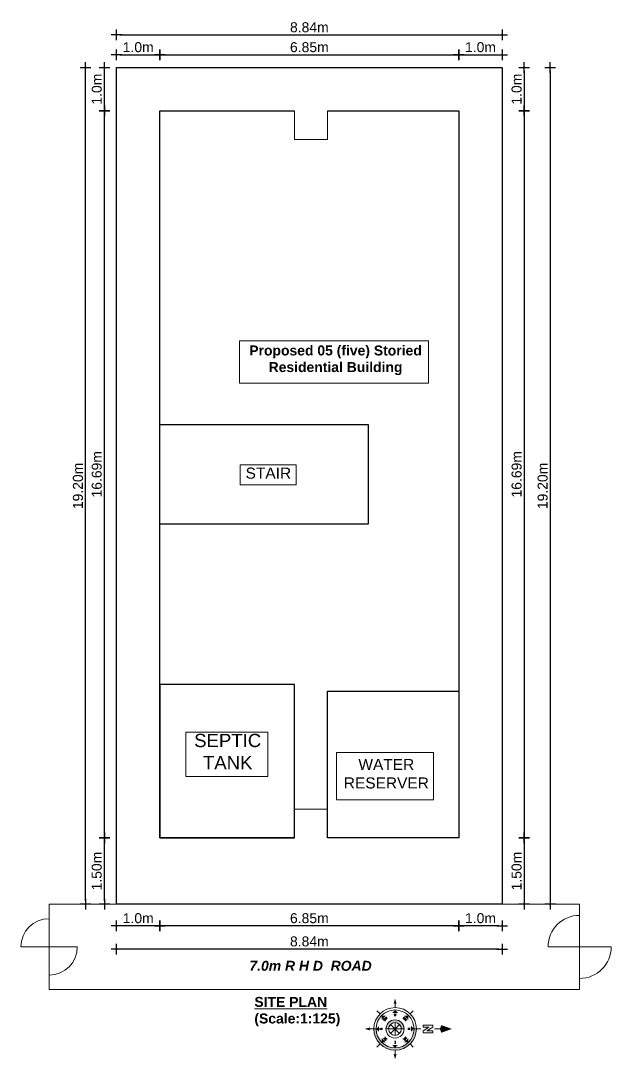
# Model space of a CAD drawing. Header units: inches. Extents: x -100787 to 3653, y -96809 to -8632.
# Drawn here: x -74975 to -74442, y -92438 to -91500 of the extents above; entities that cross this region are included whole.
import ezdxf
from ezdxf.enums import TextEntityAlignment as Align

# ---------------------------------------------------------------- set-up
doc = ezdxf.new("R2010")
doc.units = ezdxf.units.IN
doc.header["$MEASUREMENT"] = 0
doc.header["$PDMODE"] = 99
for name, color, linetype, lineweight in [('DIM', 7, 'Continuous', 15), ('M-wall', 7, 'Continuous', 5), ('VER', 2, 'Continuous', 20)]:
    doc.layers.add(name, color=color, linetype=linetype, lineweight=lineweight)
doc.layers.add('Rod', color=1, linetype='Continuous')
doc.layers.add('TEX', color=7, linetype='Continuous')
doc.styles.add('ARIAL', font='arial.ttf')
doc.styles.add('ROMANS', font='romans')
doc.styles.get("Standard").update_dxf_attribs({"font": 'ARIALN.TTF'})
doc.dimstyles.new('3-8', dxfattribs={"dimscale": 1.5, "dimtxt": 6, "dimasz": 2, "dimexe": 0.18, "dimexo": 6, "dimgap": 0, "dimtad": 0, "dimdec": 0, "dimzin": 3, "dimdsep": 46, "dimlunit": 3, "dimtxsty": 'ARIAL', "dimblk": 'DD', "dimcen": 1, "dimse1": 1, "dimse2": 1, "dimclrd": 256, "dimclrt": 256, "dimadec": 0, "dimazin": 0, "dimtfac": 0.5, "dimtdec": 0, "dimtmove": 2, "dimatfit": 0, "dimfxl": 0.18, "dimtvp": 0.75, "dimfrac": 1, "dimtolj": 1, "dimtzin": 0, "dimarcsym": 0})

# ---------------------------------------------------------------- blocks, each defined once
blk = doc.blocks.new('DD')
for p, q in [((-1.6, 0), (1.6, 0)), ((0, 1.6), (0, -1.6))]:
    blk.add_line(p, q)
at = {"const_width": 0.3}
blk.add_lwpolyline([(-0.15, 0, 1), (0.15, 0, 1)], format="xyb", close=True, dxfattribs=at)
blk = doc.blocks.new('*D627')
at = {"layer": 'Defpoints', "color": 0}
for p in [(-74849.5, -91530.5), (-74888.5, -91581.5), (-74849.5, -91581.5)]:
    blk.add_point(p, dxfattribs=at)
at = {"layer": 'Rod', "lineweight": -2}
blk.add_line((-74885.5, -91530.5), (-74852.5, -91530.5), dxfattribs=at)
at = {"layer": 'Rod', "lineweight": -2, "xscale": 3, "yscale": 3, "zscale": 3, "rotation": 180}
blk.add_blockref('DD', (-74888.5, -91530.5), dxfattribs=at)
at = {"layer": 'Rod', "lineweight": -2, "xscale": 3, "yscale": 3, "zscale": 3}
blk.add_blockref('DD', (-74849.5, -91530.5), dxfattribs=at)
at = {"layer": 'Rod', "insert": (-74869, -91523.61), "char_height": 9, "attachment_point": 5, "style": 'ARIAL'}
blk.add_mtext('\\A1;1.0m', dxfattribs=at)
blk = doc.blocks.new('*D628')
at = {"layer": 'Defpoints', "color": 0}
for p in [(-74579.5, -91530.5), (-74849.5, -91581.5), (-74579.5, -91581)]:
    blk.add_point(p, dxfattribs=at)
at = {"layer": 'Rod', "lineweight": -2}
blk.add_line((-74846.5, -91530.5), (-74582.5, -91530.5), dxfattribs=at)
at = {"layer": 'Rod', "lineweight": -2, "xscale": 3, "yscale": 3, "zscale": 3, "rotation": 180}
blk.add_blockref('DD', (-74849.5, -91530.5), dxfattribs=at)
at = {"layer": 'Rod', "lineweight": -2, "xscale": 3, "yscale": 3, "zscale": 3}
blk.add_blockref('DD', (-74579.5, -91530.5), dxfattribs=at)
at = {"layer": 'Rod', "insert": (-74714.5, -91523.61), "char_height": 9, "attachment_point": 5, "style": 'ARIAL'}
blk.add_mtext('\\A1;6.85m', dxfattribs=at)
blk = doc.blocks.new('*D629')
at = {"layer": 'Defpoints', "color": 0}
for p in [(-74540.5, -91530.5), (-74540.5, -91542), (-74579.5, -91581)]:
    blk.add_point(p, dxfattribs=at)
at = {"layer": 'Rod', "lineweight": -2}
blk.add_line((-74576.5, -91530.5), (-74543.5, -91530.5), dxfattribs=at)
at = {"layer": 'Rod', "lineweight": -2, "xscale": 3, "yscale": 3, "zscale": 3, "rotation": 180}
blk.add_blockref('DD', (-74579.5, -91530.5), dxfattribs=at)
at = {"layer": 'Rod', "lineweight": -2, "xscale": 3, "yscale": 3, "zscale": 3}
blk.add_blockref('DD', (-74540.5, -91530.5), dxfattribs=at)
at = {"layer": 'Rod', "insert": (-74560, -91523.61), "char_height": 9, "attachment_point": 5, "style": 'ARIAL'}
blk.add_mtext('\\A1;1.0m', dxfattribs=at)
blk = doc.blocks.new('*D630')
at = {"layer": 'Defpoints', "color": 0}
for p in [(-74578, -91542), (-74579.5, -91581), (-74520.5, -91581)]:
    blk.add_point(p, dxfattribs=at)
at = {"layer": 'Rod', "lineweight": -2}
blk.add_line((-74520.5, -91545), (-74520.5, -91578), dxfattribs=at)
at = {"layer": 'Rod', "lineweight": -2, "xscale": 3, "yscale": 3, "zscale": 3}
for p, rotation in [((-74520.5, -91542), 90), ((-74520.5, -91581), 270)]:
    blk.add_blockref('DD', p, dxfattribs=dict(at, rotation=rotation))
at = {"layer": 'Rod', "insert": (-74527.39, -91561.5), "char_height": 9, "attachment_point": 5, "rotation": 90, "style": 'ARIAL'}
blk.add_mtext('\\A1;1.0m', dxfattribs=at)
blk = doc.blocks.new('*D631')
at = {"layer": 'Defpoints', "color": 0}
for p in [(-74579.5, -91581), (-74579.5, -92238), (-74520.5, -92238)]:
    blk.add_point(p, dxfattribs=at)
at = {"layer": 'Rod', "lineweight": -2}
blk.add_line((-74520.5, -91584), (-74520.5, -92235), dxfattribs=at)
at = {"layer": 'Rod', "lineweight": -2, "xscale": 3, "yscale": 3, "zscale": 3}
for p, rotation in [((-74520.5, -91581), 90), ((-74520.5, -92238), 270)]:
    blk.add_blockref('DD', p, dxfattribs=dict(at, rotation=rotation))
at = {"layer": 'Rod', "insert": (-74527.39, -91909.5), "char_height": 9, "attachment_point": 5, "rotation": 90, "style": 'ARIAL'}
blk.add_mtext('\\A1;16.69m', dxfattribs=at)
blk = doc.blocks.new('*D632')
at = {"layer": 'Defpoints', "color": 0}
for p in [(-74579.5, -92238), (-74540.5, -92298), (-74520.5, -92298)]:
    blk.add_point(p, dxfattribs=at)
at = {"layer": 'Rod', "lineweight": -2}
blk.add_line((-74520.5, -92241), (-74520.5, -92295), dxfattribs=at)
at = {"layer": 'Rod', "lineweight": -2, "xscale": 3, "yscale": 3, "zscale": 3}
for p, rotation in [((-74520.5, -92238), 90), ((-74520.5, -92298), 270)]:
    blk.add_blockref('DD', p, dxfattribs=dict(at, rotation=rotation))
at = {"layer": 'Rod', "insert": (-74527.39, -92268), "char_height": 9, "attachment_point": 5, "rotation": 90, "style": 'ARIAL'}
blk.add_mtext('\\A1;1.50m', dxfattribs=at)
blk = doc.blocks.new('*D633')
at = {"layer": 'Defpoints', "color": 0}
for p in [(-74579.5, -92238), (-74540.5, -92238), (-74579.5, -92317.5)]:
    blk.add_point(p, dxfattribs=at)
at = {"layer": 'Rod', "lineweight": -2}
blk.add_line((-74543.5, -92317.5), (-74576.5, -92317.5), dxfattribs=at)
at = {"layer": 'Rod', "lineweight": -2, "xscale": 3, "yscale": 3, "zscale": 3, "rotation": 180}
blk.add_blockref('DD', (-74579.5, -92317.5), dxfattribs=at)
at = {"layer": 'Rod', "lineweight": -2, "xscale": 3, "yscale": 3, "zscale": 3}
blk.add_blockref('DD', (-74540.5, -92317.5), dxfattribs=at)
at = {"layer": 'Rod', "insert": (-74560, -92310.61), "char_height": 9, "attachment_point": 5, "style": 'ARIAL'}
blk.add_mtext('\\A1;1.0m', dxfattribs=at)
blk = doc.blocks.new('*D634')
at = {"layer": 'Defpoints', "color": 0}
for p in [(-74849.5, -92238), (-74579.5, -92238), (-74849.5, -92317.5)]:
    blk.add_point(p, dxfattribs=at)
at = {"layer": 'Rod', "lineweight": -2}
blk.add_line((-74582.5, -92317.5), (-74846.5, -92317.5), dxfattribs=at)
at = {"layer": 'Rod', "lineweight": -2, "xscale": 3, "yscale": 3, "zscale": 3, "rotation": 180}
blk.add_blockref('DD', (-74849.5, -92317.5), dxfattribs=at)
at = {"layer": 'Rod', "lineweight": -2, "xscale": 3, "yscale": 3, "zscale": 3}
blk.add_blockref('DD', (-74579.5, -92317.5), dxfattribs=at)
at = {"layer": 'Rod', "insert": (-74714.5, -92310.61), "char_height": 9, "attachment_point": 5, "style": 'ARIAL'}
blk.add_mtext('\\A1;6.85m', dxfattribs=at)
blk = doc.blocks.new('*D635')
at = {"layer": 'Defpoints', "color": 0}
for p in [(-74849.5, -92238), (-74888.5, -92298), (-74888.5, -92317.5)]:
    blk.add_point(p, dxfattribs=at)
at = {"layer": 'Rod', "lineweight": -2}
blk.add_line((-74852.5, -92317.5), (-74885.5, -92317.5), dxfattribs=at)
at = {"layer": 'Rod', "lineweight": -2, "xscale": 3, "yscale": 3, "zscale": 3, "rotation": 180}
blk.add_blockref('DD', (-74888.5, -92317.5), dxfattribs=at)
at = {"layer": 'Rod', "lineweight": -2, "xscale": 3, "yscale": 3, "zscale": 3}
blk.add_blockref('DD', (-74849.5, -92317.5), dxfattribs=at)
at = {"layer": 'Rod', "insert": (-74869, -92310.61), "char_height": 9, "attachment_point": 5, "style": 'ARIAL'}
blk.add_mtext('\\A1;1.0m', dxfattribs=at)
blk = doc.blocks.new('*D636')
at = {"layer": 'Defpoints', "color": 0}
for p in [(-74899.5, -92238), (-74849.5, -92238), (-74853, -92298)]:
    blk.add_point(p, dxfattribs=at)
at = {"layer": 'Rod', "lineweight": -2}
blk.add_line((-74899.5, -92295), (-74899.5, -92241), dxfattribs=at)
at = {"layer": 'Rod', "lineweight": -2, "xscale": 3, "yscale": 3, "zscale": 3}
for p, rotation in [((-74899.5, -92238), 90), ((-74899.5, -92298), 270)]:
    blk.add_blockref('DD', p, dxfattribs=dict(at, rotation=rotation))
at = {"layer": 'Rod', "insert": (-74906.39, -92268), "char_height": 9, "attachment_point": 5, "rotation": 90, "style": 'ARIAL'}
blk.add_mtext('\\A1;1.50m', dxfattribs=at)
blk = doc.blocks.new('*D637')
at = {"layer": 'Defpoints', "color": 0}
for p in [(-74899.5, -91581), (-74849.5, -91581), (-74849.5, -92238)]:
    blk.add_point(p, dxfattribs=at)
at = {"layer": 'Rod', "lineweight": -2}
blk.add_line((-74899.5, -92235), (-74899.5, -91584), dxfattribs=at)
at = {"layer": 'Rod', "lineweight": -2, "xscale": 3, "yscale": 3, "zscale": 3}
for p, rotation in [((-74899.5, -91581), 90), ((-74899.5, -92238), 270)]:
    blk.add_blockref('DD', p, dxfattribs=dict(at, rotation=rotation))
at = {"layer": 'Rod', "insert": (-74906.39, -91909.5), "char_height": 9, "attachment_point": 5, "rotation": 90, "style": 'ARIAL'}
blk.add_mtext('\\A1;16.69m', dxfattribs=at)
blk = doc.blocks.new('*D638')
at = {"layer": 'Defpoints', "color": 0}
for p in [(-74899.5, -91542), (-74888.5, -91542), (-74849.5, -91581)]:
    blk.add_point(p, dxfattribs=at)
at = {"layer": 'Rod', "lineweight": -2}
blk.add_line((-74899.5, -91578), (-74899.5, -91545), dxfattribs=at)
at = {"layer": 'Rod', "lineweight": -2, "xscale": 3, "yscale": 3, "zscale": 3}
for p, rotation in [((-74899.5, -91542), 90), ((-74899.5, -91581), 270)]:
    blk.add_blockref('DD', p, dxfattribs=dict(at, rotation=rotation))
at = {"layer": 'Rod', "insert": (-74906.39, -91561.5), "char_height": 9, "attachment_point": 5, "rotation": 90, "style": 'ARIAL'}
blk.add_mtext('\\A1;1.0m', dxfattribs=at)
blk = doc.blocks.new('*D639')
at = {"layer": 'Defpoints', "color": 0}
for p in [(-74540.5, -91512.5), (-74888.5, -91542), (-74540.5, -91542)]:
    blk.add_point(p, dxfattribs=at)
at = {"layer": 'Rod', "lineweight": -2}
blk.add_line((-74885.5, -91512.5), (-74543.5, -91512.5), dxfattribs=at)
at = {"layer": 'Rod', "lineweight": -2, "xscale": 3, "yscale": 3, "zscale": 3, "rotation": 180}
blk.add_blockref('DD', (-74888.5, -91512.5), dxfattribs=at)
at = {"layer": 'Rod', "lineweight": -2, "xscale": 3, "yscale": 3, "zscale": 3}
blk.add_blockref('DD', (-74540.5, -91512.5), dxfattribs=at)
at = {"layer": 'Rod', "insert": (-74714.5, -91505.61), "char_height": 9, "attachment_point": 5, "style": 'ARIAL'}
blk.add_mtext('\\A1;8.84m', dxfattribs=at)
blk = doc.blocks.new('*D640')
at = {"layer": 'Defpoints', "color": 0}
for p in [(-74540.5, -91542), (-74540.5, -92298), (-74497, -92298)]:
    blk.add_point(p, dxfattribs=at)
at = {"layer": 'Rod', "lineweight": -2}
blk.add_line((-74497, -91545), (-74497, -92295), dxfattribs=at)
at = {"layer": 'Rod', "lineweight": -2, "xscale": 3, "yscale": 3, "zscale": 3}
for p, rotation in [((-74497, -91542), 90), ((-74497, -92298), 270)]:
    blk.add_blockref('DD', p, dxfattribs=dict(at, rotation=rotation))
at = {"layer": 'Rod', "insert": (-74503.89, -91920), "char_height": 9, "attachment_point": 5, "rotation": 90, "style": 'ARIAL'}
blk.add_mtext('\\A1;19.20m', dxfattribs=at)
blk = doc.blocks.new('*D641')
at = {"layer": 'Defpoints', "color": 0}
for p in [(-74888.5, -92298), (-74540.5, -92298), (-74888.5, -92338.5)]:
    blk.add_point(p, dxfattribs=at)
at = {"layer": 'Rod', "lineweight": -2}
blk.add_line((-74543.5, -92338.5), (-74885.5, -92338.5), dxfattribs=at)
at = {"layer": 'Rod', "lineweight": -2, "xscale": 3, "yscale": 3, "zscale": 3, "rotation": 180}
blk.add_blockref('DD', (-74888.5, -92338.5), dxfattribs=at)
at = {"layer": 'Rod', "lineweight": -2, "xscale": 3, "yscale": 3, "zscale": 3}
blk.add_blockref('DD', (-74540.5, -92338.5), dxfattribs=at)
at = {"layer": 'Rod', "insert": (-74714.5, -92331.61), "char_height": 9, "attachment_point": 5, "style": 'ARIAL'}
blk.add_mtext('\\A1;8.84m', dxfattribs=at)
blk = doc.blocks.new('*D642')
at = {"layer": 'Defpoints', "color": 0}
for p in [(-74916.5, -91542), (-74888.5, -91542), (-74888.5, -92298)]:
    blk.add_point(p, dxfattribs=at)
at = {"layer": 'Rod', "lineweight": -2}
blk.add_line((-74916.5, -92295), (-74916.5, -91545), dxfattribs=at)
at = {"layer": 'Rod', "lineweight": -2, "xscale": 3, "yscale": 3, "zscale": 3}
for p, rotation in [((-74916.5, -91542), 90), ((-74916.5, -92298), 270)]:
    blk.add_blockref('DD', p, dxfattribs=dict(at, rotation=rotation))
at = {"layer": 'Rod', "insert": (-74923.39, -91920), "char_height": 9, "attachment_point": 5, "rotation": 90, "style": 'ARIAL'}
blk.add_mtext('\\A1;19.20m', dxfattribs=at)
blk = doc.blocks.new('Anno_North_J_Metric')
at = {"linetype": 'ByBlock', "lineweight": -2}
h = blk.add_hatch(color=0, dxfattribs=at)
h.paths.add_polyline_path([(-4.17, 0), (-4.68, 0, 1), (4.68, 0), (4.17, 0, -1)])
h.paths.add_polyline_path([(1.41, 0), (2, 0, 1), (-2, 0), (-1.41, 0, -1)])
at = {"color": 0, "linetype": 'ByBlock', "lineweight": -2}
for p, q in [((0, 4.68), (0, 5.67)), ((-3.31, 3.31), (-4.01, 4.01)), ((3.31, 3.31), (4.01, 4.01)), ((-4.68, 0), (-5.67, 0)), ((-4.68, 0), (-4.17, 0)), ((-1.41, 0), (-2, 0)), ((-1.41, 0), (1.41, 0)), ((1.41, 0), (-1.41, 0)), ((-1, 1), (1, -1)), ((-1, -1), (1, 1)), ((1, -1), (-1, 1)), ((1, 1), (-1, -1)), ((0, 1.41), (0, -1.41)), ((0, -1.41), (0, 1.41)), ((1.41, 0), (2, 0)), ((4.68, 0), (4.17, 0)), ((4.68, 0), (5.67, 0)), ((6.17, 0.4), (6.17, 0.82)), ((6.17, 0.82), (8.27, 0.82)), ((7.43, 0.4), (6.17, 0.4)), ((6.17, -0.44), (7.43, 0.4)), ((8.27, 0.4), (7.01, -0.44)), ((8.27, 0.82), (8.27, 0.4)), ((8.67, 0), (9.83, 0)), ((6.17, -0.86), (6.17, -0.44)), ((8.27, -0.86), (6.17, -0.86)), ((7.01, -0.44), (8.27, -0.44)), ((8.27, -0.44), (8.27, -0.86)), ((-3.31, -3.31), (-4.01, -4.01)), ((3.31, -3.31), (4.01, -4.01)), ((0, -4.68), (0, -5.67))]:
    blk.add_line(p, q, dxfattribs=at)
for radius in [4.68, 4.17, 2, 1.41]:
    blk.add_circle((0, 0), radius, dxfattribs=at)
for points in [[(-0.33, 5.5), (0, 5.67), (0, 6.67)], [(0, 6.67), (0.33, 5.5), (0, 5.67)], [(-2.95, 2.95), (-2, 2.95), (-2.95, 2)], [(0, 4.17), (0.67, 3.5), (-0.67, 3.5)], [(2.95, 2.95), (2.95, 2), (2, 2.95)], [(-6.67, 0), (-5.5, 0.33), (-5.67, 0)], [(-5.5, -0.33), (-5.67, 0), (-6.67, 0)], [(-4.17, 0), (-3.5, 0.67), (-3.5, -0.67)], [(4.17, 0), (3.5, -0.67), (3.5, 0.67)], [(12.5, 0), (10.17, 0.83), (9.83, 0)], [(9.83, 0), (10.17, -0.83), (12.5, 0)], [(-2.95, -2.95), (-2.95, -2), (-2, -2.95)], [(2.95, -2.95), (2, -2.95), (2.95, -2)], [(0, -4.17), (-0.67, -3.5), (0.67, -3.5)], [(0, -6.67), (-0.33, -5.5), (0, -5.67)], [(0.33, -5.5), (0, -5.67), (0, -6.67)]]:
    blk.add_solid(points, dxfattribs=at)
at = {"color": 0, "linetype": 'ByBlock', "lineweight": -2, "style": 'ROMANS'}
for s, rotation, p in [('SW', 45, (-2, 2)), ('NW', 315, (2, 2)), ('S', 270, (-3.33, 0)), ('N', 270, (2.83, 0)), ('SE', 135, (-2, -2)), ('NE', 225, (2, -2)), ('E', 180, (0, -2.67))]:
    blk.add_text(s, height=0.5, rotation=rotation, dxfattribs=at).set_placement(p, align=Align.CENTER)
blk.add_text('W', height=0.5, dxfattribs=at).set_placement((0, 2.83), align=Align.CENTER)

msp = doc.modelspace()

# ---------------------------------------------------------------- linework, layer by layer
at = {"layer": 'Rod'}
for p, q in [((-74888.5, -91542), (-74540.5, -91542)), ((-74888.5, -92298), (-74888.5, -91542)), ((-74540.5, -91542), (-74540.5, -92298)), ((-74849.5, -92238), (-74849.5, -91581)), ((-74849.5, -91581), (-74728, -91581)), ((-74698, -91581), (-74579.5, -91581)), ((-74579.5, -91581), (-74579.5, -92238)), ((-74728, -92238), (-74849.5, -92238)), ((-74579.5, -92238), (-74698, -92238)), ((-74540.5, -92298), (-74888.5, -92298))]:
    msp.add_line(p, q, dxfattribs=at)
for points in [[(-74849.5, -91864.5), (-74661.54, -91864.5), (-74661.54, -91954.5), (-74849.5, -91954.5)], [(-74849.5, -92238), (-74728, -92238), (-74728, -92099.5), (-74849.5, -92099.5)], [(-74579.5, -92238), (-74698, -92238), (-74698, -92105.5), (-74579.5, -92105.5)]]:
    msp.add_lwpolyline(points, close=True, dxfattribs=at)
at = {"layer": 'VER'}
for p, q in [((-74728, -91607), (-74728, -91581)), ((-74698, -91607), (-74698, -91581)), ((-74728, -91607), (-74698, -91607)), ((-74728, -92212), (-74698, -92212)), ((-74888.5, -92298), (-74949.5, -92298)), ((-74949.5, -92298), (-74949.5, -92375)), ((-74540.5, -92298), (-74470.5, -92298)), ((-74470.5, -92298), (-74470.5, -92375)), ((-74975, -92336.5), (-74924, -92336.5)), ((-74499, -92336.5), (-74442, -92336.5)), ((-74470.5, -92375), (-74949.5, -92375))]:
    msp.add_line(p, q, dxfattribs=at)
for points in [[(-74777.5, -91789), (-74607, -91789), (-74607, -91827), (-74777.5, -91827)], [(-74777, -91901), (-74726.5, -91901), (-74726.5, -91919), (-74777, -91919)], [(-74826, -92142.5), (-74752, -92142.5), (-74752, -92182.5), (-74826, -92182.5)], [(-74690, -92161), (-74602.5, -92161), (-74602.5, -92203.5), (-74690, -92203.5)]]:
    msp.add_lwpolyline(points, close=True, dxfattribs=at)
for centre, radius, start, end in [((-74470.5, -92336.5), 28.5, 90, 180), ((-74949.5, -92336.5), 25.5, 90, 180), ((-74949.5, -92336.5), 25.5, 270, 0), ((-74470.5, -92336.5), 28.5, 270, 0)]:
    msp.add_arc(centre, radius, start, end, dxfattribs=at)

# ---------------------------------------------------------------- block references
at = {"layer": 'DIM', "ltscale": 500000, "xscale": 4.107415312464582, "yscale": 4.107415312464582, "zscale": 4.107415327752908}
msp.add_blockref('Anno_North_J_Metric', (-74637.12, -92410.62), dxfattribs=at)

# ---------------------------------------------------------------- texts
at = {"layer": 'Defpoints', "insert": (-74690.87, -91793.1), "char_height": 9, "width": 294.0197, "attachment_point": 2}
msp.add_mtext('{\\fArial Rounded MT Bold|b0|i0|c0|p34;Proposed 05 (five) Storied \\PResidential Building}', dxfattribs=at)
at = {"layer": 'M-wall', "insert": (-74764.13, -92408.39), "char_height": 9, "width": 207.9939, "attachment_point": 7}
msp.add_mtext('{\\fArial Rounded MT Bold|b1|i0|c0|p34;\\LSITE PLAN\\P\\fArial Rounded MT Bold|b0|i0|c0|p34;\\l(Scale:1:125)}', dxfattribs=at)
at = {"layer": 'TEX', "attachment_point": 5}
for s, insert, char_height, width in [('{\\fArial|b0|i0|c0|p34;STAIR}', (-74751.5, -91908.5), 10, 267.8648), ('{\\fArial|b0|i0|c0|p34;SEPTIC\\PTANK}', (-74788.22, -92160), 12, 267.8648), ('{\\fArial|b0|i0|c0|p34;\\PWATER\\PRESERVER}', (-74645, -92171.75), 10, 267.8648), ('{\\fArial|b1|i1|c0|p34;7.0m R H D  ROAD}', (-74713.44, -92353.64), 9, 304.2377)]:
    msp.add_mtext(s, dxfattribs=dict(at, insert=insert, char_height=char_height, width=width))

# ---------------------------------------------------------------- dimensions: what is measured, and where the dimension line sits
at = {"layer": 'Rod'}
for base, p1, p2, text, picture, middle in [((-74540.5, -91512.5), (-74888.5, -91542), (-74540.5, -91542), '8.84m', '*D639', (-74714.5, -91505.61)), ((-74849.5, -91530.5), (-74888.5, -91581.5), (-74849.5, -91581.5), '1.0m', '*D627', (-74869, -91523.61)), ((-74579.5, -91530.5), (-74849.5, -91581.5), (-74579.5, -91581), '6.85m', '*D628', (-74714.5, -91523.61)), ((-74540.5, -91530.5), (-74579.5, -91581), (-74540.5, -91542), '1.0m', '*D629', (-74560, -91523.61)), ((-74888.5, -92317.5), (-74849.5, -92238), (-74888.5, -92298), '1.0m', '*D635', (-74869, -92310.61)), ((-74849.5, -92317.5), (-74579.5, -92238), (-74849.5, -92238), '6.85m', '*D634', (-74714.5, -92310.61)), ((-74579.5, -92317.5), (-74540.5, -92238), (-74579.5, -92238), '1.0m', '*D633', (-74560, -92310.61)), ((-74888.5, -92338.5), (-74540.5, -92298), (-74888.5, -92298), '8.84m', '*D641', (-74714.5, -92331.61))]:
    dim = msp.add_linear_dim(base=base, p1=p1, p2=p2, text=text, dimstyle='3-8', dxfattribs=at)
    dim.commit()
    dim.dimension.update_dxf_attribs({"geometry": picture, "text_midpoint": middle})
for base, p1, p2, text, picture, middle in [((-74916.5, -91542), (-74888.5, -92298), (-74888.5, -91542), '19.20m', '*D642', (-74923.39, -91920)), ((-74899.5, -91542), (-74849.5, -91581), (-74888.5, -91542), '1.0m', '*D638', (-74906.39, -91561.5)), ((-74520.5, -91581), (-74578, -91542), (-74579.5, -91581), '1.0m', '*D630', (-74527.39, -91561.5)), ((-74497, -92298), (-74540.5, -91542), (-74540.5, -92298), '19.20m', '*D640', (-74503.89, -91920)), ((-74899.5, -91581), (-74849.5, -92238), (-74849.5, -91581), '16.69m', '*D637', (-74906.39, -91909.5)), ((-74520.5, -92238), (-74579.5, -91581), (-74579.5, -92238), '16.69m', '*D631', (-74527.39, -91909.5)), ((-74899.5, -92238), (-74853, -92298), (-74849.5, -92238), '1.50m', '*D636', (-74906.39, -92268)), ((-74520.5, -92298), (-74579.5, -92238), (-74540.5, -92298), '1.50m', '*D632', (-74527.39, -92268))]:
    dim = msp.add_linear_dim(base=base, p1=p1, p2=p2, angle=90, text=text, dimstyle='3-8', dxfattribs=at)
    dim.commit()
    dim.dimension.update_dxf_attribs({"geometry": picture, "text_midpoint": middle})

doc.saveas('drawing.dxf')
